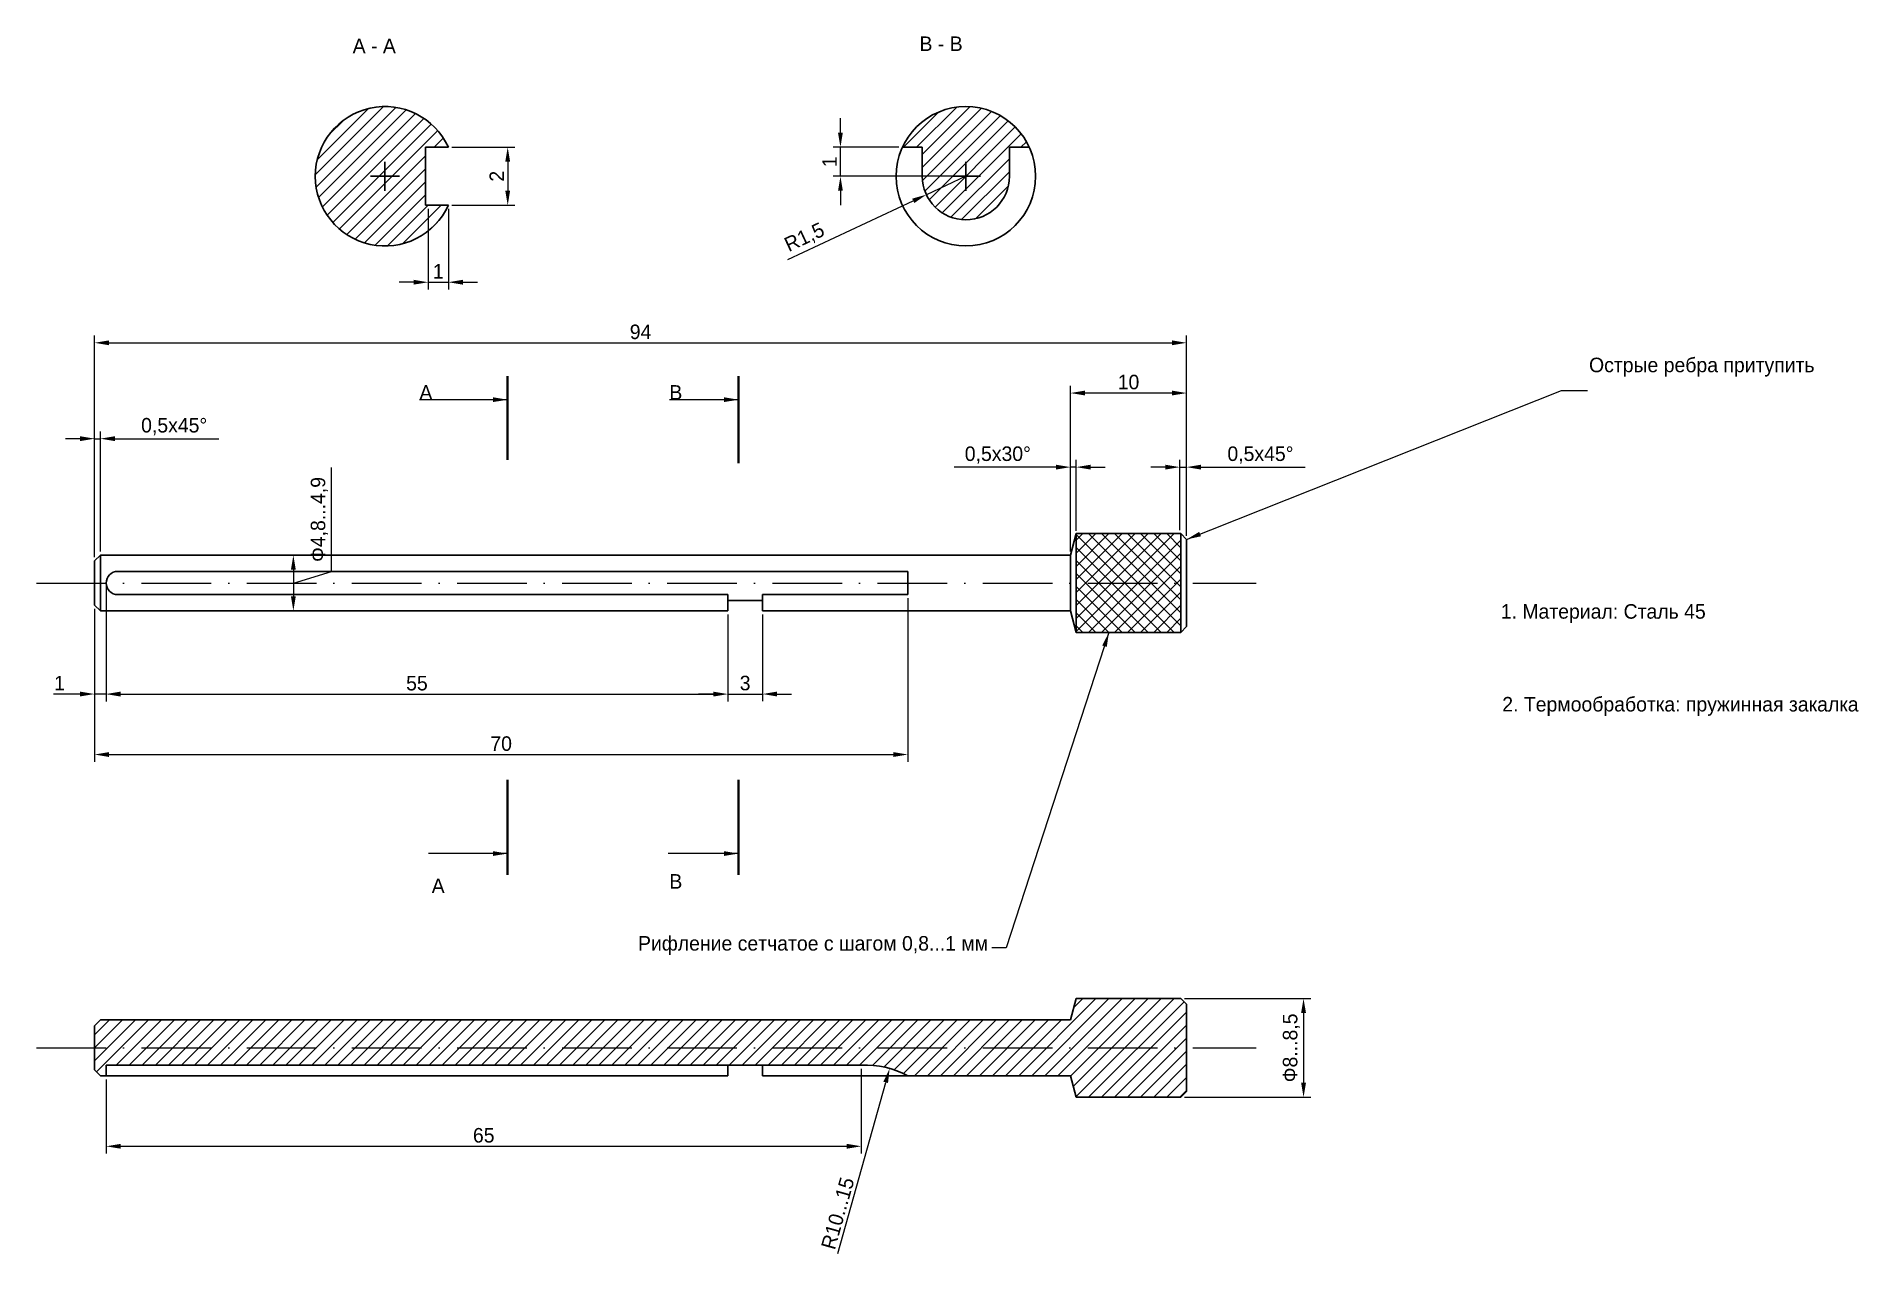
# Model space of a CAD drawing. Header units: millimetres. Extents: x -10 to 304, y -35 to 174.
import ezdxf

# ---------------------------------------------------------------- set-up
doc = ezdxf.new("R2010")
doc.units = ezdxf.units.MM
doc.linetypes.add('ACAD_ISO10W100', pattern=[18, 12, -3, 0, -3])
doc.dimstyles.new('ISO-25', dxfattribs={"dimtxt": 2.5, "dimasz": 2.5, "dimexe": 1.25, "dimexo": 0.625, "dimtad": 1, "dimtxsty": 'Standard', "dimcen": 2.5, "dimadec": 0, "dimazin": 0, "dimtfac": 1, "dimtmove": 0, "dimatfit": 3, "dimfxl": 0, "dimarcsym": 0})

# ---------------------------------------------------------------- blocks, each defined once
blk = doc.blocks.new('*D1')
at = {"color": 0, "lineweight": -2}
for p, q in [((61.53, 155), (72.38, 155)), ((71.13, 152.5), (71.13, 147.5)), ((61.53, 145), (72.38, 145))]:
    blk.add_line(p, q, dxfattribs=at)
at = {"color": 0, "lineweight": 30}
for points in [[(70.71, 152.5), (71.54, 152.5), (71.13, 155)], [(70.71, 147.5), (71.54, 147.5), (71.13, 145)]]:
    blk.add_solid(points, dxfattribs=at)
at = {"layer": 'Defpoints', "color": 0, "lineweight": 30}
for p in [(60.91, 155), (60.91, 145), (71.13, 145)]:
    blk.add_point(p, dxfattribs=at)
at = {"color": 0, "lineweight": 30, "insert": (69.25, 150), "char_height": 2.5, "attachment_point": 5, "rotation": 90}
blk.add_mtext('2', dxfattribs=at)
blk = doc.blocks.new('*D2')
at = {"color": 0, "lineweight": -2}
for p, q in [((57.44, 144.38), (57.44, 130.51)), ((60.91, 144.38), (60.91, 130.51)), ((54.94, 131.76), (52.44, 131.76)), ((57.44, 131.76), (60.91, 131.76)), ((63.41, 131.76), (65.91, 131.76))]:
    blk.add_line(p, q, dxfattribs=at)
at = {"color": 0, "lineweight": 30}
for points in [[(54.94, 132.18), (54.94, 131.35), (57.44, 131.76)], [(63.41, 132.18), (63.41, 131.35), (60.91, 131.76)]]:
    blk.add_solid(points, dxfattribs=at)
at = {"layer": 'Defpoints', "color": 0, "lineweight": 30}
for p in [(57.44, 145), (60.91, 145), (60.91, 131.76)]:
    blk.add_point(p, dxfattribs=at)
at = {"color": 0, "lineweight": 30, "insert": (59.18, 133.64), "char_height": 2.5, "attachment_point": 5}
blk.add_mtext('1', dxfattribs=at)
blk = doc.blocks.new('*D3')
at = {"color": 0, "lineweight": -2}
for p, q in [((128.41, 157.5), (128.41, 160)), ((138.47, 155), (127.16, 155)), ((128.41, 150), (128.41, 155)), ((149.38, 150), (127.16, 150)), ((128.41, 147.5), (128.41, 145))]:
    blk.add_line(p, q, dxfattribs=at)
at = {"color": 0, "lineweight": 30}
for points in [[(127.99, 157.5), (128.82, 157.5), (128.41, 155)], [(127.99, 147.5), (128.82, 147.5), (128.41, 150)]]:
    blk.add_solid(points, dxfattribs=at)
at = {"layer": 'Defpoints', "color": 0, "lineweight": 30}
for p in [(128.41, 155), (139.09, 155), (150, 150)]:
    blk.add_point(p, dxfattribs=at)
at = {"color": 0, "lineweight": 30, "insert": (126.53, 152.5), "char_height": 2.5, "attachment_point": 5, "rotation": 90}
blk.add_mtext('1', dxfattribs=at)
blk = doc.blocks.new('*D4')
at = {"color": 0, "lineweight": -2}
for p, q in [((150, 150), (143.2, 146.83)), ((119.38, 135.7), (140.94, 145.77))]:
    blk.add_line(p, q, dxfattribs=at)
at = {"color": 0, "lineweight": 30}
blk.add_solid([(140.76, 146.15), (141.12, 145.39), (143.2, 146.83)], dxfattribs=at)
at = {"layer": 'Defpoints', "color": 0, "lineweight": 30}
for p in [(150, 150), (143.2, 146.83)]:
    blk.add_point(p, dxfattribs=at)
at = {"color": 0, "lineweight": 30, "insert": (122.28, 139.35), "char_height": 2.5, "attachment_point": 5, "rotation": 25.0373}
blk.add_mtext('R1,5', dxfattribs=at)
blk = doc.blocks.new('*D5')
at = {"color": 0, "lineweight": -2}
for p, q in [((0, 84.42), (0, 122.59)), ((188, 88.12), (188, 122.59)), ((2.5, 121.34), (185.5, 121.34))]:
    blk.add_line(p, q, dxfattribs=at)
at = {"color": 0, "lineweight": 13}
for points in [[(2.5, 121.75), (2.5, 120.92), (0, 121.34)], [(185.5, 121.75), (185.5, 120.92), (188, 121.34)]]:
    blk.add_solid(points, dxfattribs=at)
at = {"layer": 'Defpoints', "color": 0, "lineweight": 13}
for p in [(188, 121.34), (188, 87.5), (0, 83.8)]:
    blk.add_point(p, dxfattribs=at)
at = {"color": 0, "lineweight": 13, "insert": (94, 123.21), "char_height": 2.5, "attachment_point": 5}
blk.add_mtext('94', dxfattribs=at)
blk = doc.blocks.new('*D6')
at = {"color": 0, "lineweight": -2}
for p, q in [((168, 85.42), (168, 113.94)), ((188, 88.12), (188, 113.94)), ((185.5, 112.69), (170.5, 112.69))]:
    blk.add_line(p, q, dxfattribs=at)
at = {"color": 0, "lineweight": 13}
for points in [[(170.5, 113.11), (170.5, 112.28), (168, 112.69)], [(185.5, 113.11), (185.5, 112.28), (188, 112.69)]]:
    blk.add_solid(points, dxfattribs=at)
at = {"layer": 'Defpoints', "color": 0, "lineweight": 13}
for p in [(168, 112.69), (168, 84.8), (188, 87.5)]:
    blk.add_point(p, dxfattribs=at)
at = {"color": 0, "lineweight": 13, "insert": (178, 114.57), "char_height": 2.5, "attachment_point": 5}
blk.add_mtext('10', dxfattribs=at)
blk = doc.blocks.new('*D7')
at = {"color": 0, "lineweight": -2}
for p, q in [((186.82, 89.12), (186.82, 101.19)), ((188, 88.12), (188, 101.19)), ((184.32, 99.94), (181.82, 99.94)), ((186.82, 99.94), (188, 99.94)), ((190.5, 99.94), (208.42, 99.94))]:
    blk.add_line(p, q, dxfattribs=at)
at = {"color": 0, "lineweight": 13}
for points in [[(184.32, 100.36), (184.32, 99.52), (186.82, 99.94)], [(190.5, 100.36), (190.5, 99.52), (188, 99.94)]]:
    blk.add_solid(points, dxfattribs=at)
at = {"layer": 'Defpoints', "color": 0, "lineweight": 13}
for p in [(188, 99.94), (186.82, 88.5), (188, 87.5)]:
    blk.add_point(p, dxfattribs=at)
at = {"color": 0, "lineweight": 13, "insert": (200.71, 102.02), "char_height": 2.5, "attachment_point": 5}
blk.add_mtext('0,5x45°', dxfattribs=at)
blk = doc.blocks.new('*D8')
at = {"color": 0, "lineweight": -2}
for p, q in [((168, 85.42), (168, 101.19)), ((169, 88.99), (169, 101.19)), ((165.5, 99.94), (148, 99.94)), ((169, 99.94), (168, 99.94)), ((171.5, 99.94), (174, 99.94))]:
    blk.add_line(p, q, dxfattribs=at)
at = {"color": 0, "lineweight": 13}
for points in [[(165.5, 100.36), (165.5, 99.52), (168, 99.94)], [(171.5, 100.36), (171.5, 99.52), (169, 99.94)]]:
    blk.add_solid(points, dxfattribs=at)
at = {"layer": 'Defpoints', "color": 0, "lineweight": 13}
for p in [(168, 99.94), (169, 88.36), (168, 84.8)]:
    blk.add_point(p, dxfattribs=at)
at = {"color": 0, "lineweight": 13, "insert": (155.5, 102.02), "char_height": 2.5, "attachment_point": 5}
blk.add_mtext('0,5x30°', dxfattribs=at)
blk = doc.blocks.new('*D9')
at = {"color": 0, "lineweight": -2}
for p, q in [((-2.5, 104.84), (-5, 104.84)), ((0, 84.42), (0, 106.09)), ((0, 104.84), (1, 104.84)), ((1, 85.42), (1, 106.09)), ((3.5, 104.84), (21.42, 104.84))]:
    blk.add_line(p, q, dxfattribs=at)
at = {"color": 0, "lineweight": 13}
for points in [[(-2.5, 105.26), (-2.5, 104.42), (0, 104.84)], [(3.5, 105.26), (3.5, 104.42), (1, 104.84)]]:
    blk.add_solid(points, dxfattribs=at)
at = {"layer": 'Defpoints', "color": 0, "lineweight": 13}
for p in [(1, 104.84), (1, 84.8), (0, 83.8)]:
    blk.add_point(p, dxfattribs=at)
at = {"color": 0, "lineweight": 13, "insert": (13.71, 106.92), "char_height": 2.5, "attachment_point": 5}
blk.add_mtext('0,5x45°', dxfattribs=at)
blk = doc.blocks.new('*D10')
at = {"color": 0, "lineweight": -2}
for p, q in [((2, 79.38), (2, 59.64)), ((0, 75.58), (0, 59.64)), ((-2.5, 60.89), (-7.08, 60.89)), ((2, 60.89), (0, 60.89)), ((4.5, 60.89), (7, 60.89))]:
    blk.add_line(p, q, dxfattribs=at)
at = {"color": 0, "lineweight": 13}
for points in [[(-2.5, 61.31), (-2.5, 60.48), (0, 60.89)], [(4.5, 61.31), (4.5, 60.48), (2, 60.89)]]:
    blk.add_solid(points, dxfattribs=at)
at = {"layer": 'Defpoints', "color": 0, "lineweight": 13}
for p in [(2, 80), (0, 76.2), (0, 60.89)]:
    blk.add_point(p, dxfattribs=at)
at = {"color": 0, "lineweight": 13, "insert": (-6.04, 62.77), "char_height": 2.5, "attachment_point": 5}
blk.add_mtext('1', dxfattribs=at)
blk = doc.blocks.new('*D12')
at = {"color": 0, "lineweight": -2}
for p, q in [((109, 73.95), (109, 59.64)), ((115, 74.58), (115, 59.64)), ((106.5, 60.89), (104, 60.89)), ((109, 60.89), (115, 60.89)), ((117.5, 60.89), (120, 60.89))]:
    blk.add_line(p, q, dxfattribs=at)
at = {"color": 0, "lineweight": 13}
for points in [[(106.5, 61.31), (106.5, 60.48), (109, 60.89)], [(117.5, 61.31), (117.5, 60.48), (115, 60.89)]]:
    blk.add_solid(points, dxfattribs=at)
at = {"layer": 'Defpoints', "color": 0, "lineweight": 13}
for p in [(109, 74.58), (115, 75.2), (115, 60.89)]:
    blk.add_point(p, dxfattribs=at)
at = {"color": 0, "lineweight": 13, "insert": (112, 62.77), "char_height": 2.5, "attachment_point": 5}
blk.add_mtext('3', dxfattribs=at)
blk = doc.blocks.new('*D13')
at = {"color": 0, "lineweight": -2}
for p, q in [((140, 77.38), (140, 49.23)), ((0, 74.95), (0, 49.23)), ((2.5, 50.48), (137.5, 50.48))]:
    blk.add_line(p, q, dxfattribs=at)
at = {"color": 0, "lineweight": 13}
for points in [[(2.5, 50.9), (2.5, 50.06), (0, 50.48)], [(137.5, 50.9), (137.5, 50.06), (140, 50.48)]]:
    blk.add_solid(points, dxfattribs=at)
at = {"layer": 'Defpoints', "color": 0, "lineweight": 13}
for p in [(0, 75.58), (140, 78), (140, 50.48)]:
    blk.add_point(p, dxfattribs=at)
at = {"color": 0, "lineweight": 13, "insert": (70, 52.35), "char_height": 2.5, "attachment_point": 5}
blk.add_mtext('70', dxfattribs=at)
blk = doc.blocks.new('*D14')
at = {"color": 0, "lineweight": -2}
for p, q in [((2, -5.42), (2, -18.19)), ((132, -3.62), (132, -18.19)), ((4.5, -16.94), (129.5, -16.94))]:
    blk.add_line(p, q, dxfattribs=at)
at = {"color": 0, "lineweight": 13}
for points in [[(4.5, -16.52), (4.5, -17.35), (2, -16.94)], [(129.5, -16.52), (129.5, -17.35), (132, -16.94)]]:
    blk.add_solid(points, dxfattribs=at)
at = {"layer": 'Defpoints', "color": 0, "lineweight": 13}
for p in [(132, -3), (2, -4.8), (132, -16.94)]:
    blk.add_point(p, dxfattribs=at)
at = {"color": 0, "lineweight": 13, "insert": (67, -15.06), "char_height": 2.5, "attachment_point": 5}
blk.add_mtext('65', dxfattribs=at)
blk = doc.blocks.new('*D15')
at = {"color": 0, "lineweight": -2}
blk.add_line((127.96, -35.4), (136.2, -5.94), dxfattribs=at)
at = {"color": 0, "lineweight": 13}
blk.add_solid([(135.8, -5.83), (136.6, -6.05), (136.88, -3.53)], dxfattribs=at)
at = {"layer": 'Defpoints', "color": 0, "lineweight": 13}
for p in [(136.88, -3.53), (132.83, -17.98)]:
    blk.add_point(p, dxfattribs=at)
at = {"color": 0, "lineweight": 13, "insert": (127.95, -28.47), "char_height": 2.5, "attachment_point": 5, "rotation": 74.3617}
blk.add_mtext('R10...15', dxfattribs=at)
blk = doc.blocks.new('*D16')
at = {"color": 0, "lineweight": -2}
for p, q in [((187.62, 8.5), (209.38, 8.5)), ((208.13, 6), (208.13, -6)), ((187.62, -8.5), (209.38, -8.5))]:
    blk.add_line(p, q, dxfattribs=at)
at = {"color": 0, "lineweight": 13}
for points in [[(207.71, 6), (208.55, 6), (208.13, 8.5)], [(207.71, -6), (208.55, -6), (208.13, -8.5)]]:
    blk.add_solid(points, dxfattribs=at)
at = {"layer": 'Defpoints', "color": 0, "lineweight": 13}
for p in [(187, 8.5), (187, -8.5), (208.13, -8.5)]:
    blk.add_point(p, dxfattribs=at)
at = {"color": 0, "lineweight": 13, "insert": (206.05, 0), "char_height": 2.5, "attachment_point": 5, "rotation": 90}
blk.add_mtext('Ф8...8,5', dxfattribs=at)
blk = doc.blocks.new('*D17')
at = {"color": 0, "lineweight": -2}
for p, q in [((40.79, 81.97), (40.79, 99.89)), ((1.62, 84.8), (35.48, 84.8)), ((34.23, 82.3), (34.23, 77.7)), ((34.23, 80), (40.79, 81.97)), ((1.62, 75.2), (35.48, 75.2))]:
    blk.add_line(p, q, dxfattribs=at)
at = {"color": 0, "lineweight": 13}
for points in [[(33.81, 82.3), (34.64, 82.3), (34.23, 84.8)], [(33.81, 77.7), (34.64, 77.7), (34.23, 75.2)]]:
    blk.add_solid(points, dxfattribs=at)
at = {"layer": 'Defpoints', "color": 0, "lineweight": 13}
for p in [(1, 84.8), (1, 75.2), (34.23, 75.2)]:
    blk.add_point(p, dxfattribs=at)
at = {"color": 0, "lineweight": 13, "insert": (38.7, 90.93), "char_height": 2.5, "attachment_point": 5, "rotation": 90}
blk.add_mtext('Ф4,8...4,9', dxfattribs=at)
blk = doc.blocks.new('*D20')
at = {"color": 0, "lineweight": -2}
for p, q in [((2, 79.38), (2, 59.62)), ((109, 74.58), (109, 59.62)), ((4.5, 60.87), (106.5, 60.87))]:
    blk.add_line(p, q, dxfattribs=at)
at = {"color": 0, "lineweight": 30}
for points in [[(4.5, 61.29), (4.5, 60.46), (2, 60.87)], [(106.5, 61.29), (106.5, 60.46), (109, 60.87)]]:
    blk.add_solid(points, dxfattribs=at)
at = {"layer": 'Defpoints', "color": 0, "lineweight": 30}
for p in [(2, 80), (109, 75.2), (109, 60.87)]:
    blk.add_point(p, dxfattribs=at)
at = {"color": 0, "lineweight": 30, "insert": (55.5, 62.75), "char_height": 2.5, "attachment_point": 5}
blk.add_mtext('55', dxfattribs=at)

msp = doc.modelspace()

# ---------------------------------------------------------------- hatches: boundary and pattern name
at = {"lineweight": 30}
h = msp.add_hatch(dxfattribs=at)
h.set_pattern_fill('ANSI31', color=256, scale=0.5, style=0)
h.paths.add_polyline_path([(57, 155), (60.909, 155, 4.5817424), (60.909, 145), (57, 145)])
h = msp.add_hatch(dxfattribs=at)
h.set_pattern_fill('ANSI31', color=256, scale=0.5, style=0)
h.paths.add_polyline_path([(157.5, 155), (160.909, 155, 0.6416889), (139.091, 155), (142.5, 155), (142.5, 150, 1), (157.5, 150)])
at = {"lineweight": 9}
h = msp.add_hatch(dxfattribs=at)
h.set_pattern_fill('NET', color=256, scale=0.5, angle=45, style=0)
h.set_pattern_definition([(45, (0, 80), (-1.122532, 1.122532), []), (135, (0, 80), (-1.122532, -1.122532), [])])
h.paths.add_polyline_path([(187, 88.5), (169, 88.5), (169, 80), (187, 80)])
h.paths.add_polyline_path([(187, 80), (169, 80), (169, 71.5), (187, 71.5)])
at = {"lineweight": 30}
h = msp.add_hatch(dxfattribs=at)
h.set_pattern_fill('ANSI31', color=256, scale=0.5, style=0)
h.paths.add_polyline_path([(188, 7.5), (187, 8.5), (169, 8.5), (168, 4.8), (1, 4.8), (0, 3.8), (0, 0), (0, -3.8), (1, -4.8), (2, -4.8), (2, -3), (132, -3, -0.1393194), (140, -4.8), (168, -4.8), (169, -8.5), (187, -8.5), (188, -7.5)])

# ---------------------------------------------------------------- linework, layer by layer
for p, q in [((60.909, 155), (57, 155)), ((57, 155), (57, 145)), ((139.091, 155), (142.5, 155)), ((142.5, 150), (142.5, 155)), ((157.5, 150), (157.5, 155)), ((157.5, 155), (160.909, 155)), ((50, 147.5), (50, 152.5)), ((150, 147.5), (150, 152.5)), ((47.5, 150), (52.5, 150)), ((147.5, 150), (152.5, 150)), ((57, 145), (60.909, 145)), ((168, 84.8), (169, 88.5)), ((169, 88.5), (187, 88.5)), ((169, 88.5), (169, 71.5)), ((187, 88.5), (187, 71.5)), ((187, 88.5), (188, 87.5)), ((0, 83.8), (1, 84.8)), ((1, 84.8), (168, 84.8)), ((1, 84.8), (1, 75.2)), ((168, 75.2), (168, 84.8)), ((188, 87.5), (188, 72.5)), ((0, 80), (0, 83.8)), ((4, 82), (140, 82)), ((140, 82), (140, 78)), ((0, 76.2), (0, 80)), ((1, 75.2), (0, 76.2)), ((109, 78), (4, 78)), ((109, 77), (109, 78)), ((115, 77), (109, 77)), ((115, 77), (109, 77)), ((109, 77), (109, 75.2)), ((140, 78), (115, 78)), ((115, 78), (115, 77)), ((115, 75.2), (115, 77)), ((109, 75.2), (1, 75.2)), ((168, 75.2), (115, 75.2)), ((169, 71.5), (168, 75.2)), ((188, 72.5), (187, 71.5)), ((187, 71.5), (169, 71.5)), ((168, 4.8), (169, 8.5)), ((169, 8.5), (187, 8.5)), ((187, 8.5), (188, 7.5)), ((188, 7.5), (188, -7.5)), ((0, 3.8), (1, 4.8)), ((0, 0), (0, 3.8)), ((1, 4.8), (168, 4.8)), ((0, -3.8), (0, 0)), ((2, -4.8), (2, -3)), ((2, -3), (132, -3)), ((115, -3), (109, -3)), ((109, -3), (109, -4.8)), ((115, -3), (109, -3)), ((115, -4.8), (115, -3)), ((1, -4.8), (0, -3.8)), ((109, -4.8), (1, -4.8)), ((168, -4.8), (115, -4.8)), ((169, -8.5), (168, -4.8)), ((187, -8.5), (169, -8.5)), ((188, -7.5), (187, -8.5))]:
    msp.add_line(p, q, dxfattribs=at)
at = {"lineweight": 40}
for p, q in [((71.106, 111.551), (71.106, 115.581)), ((110.868, 111.551), (110.868, 115.581)), ((71.106, 111.551), (71.106, 101.187)), ((110.868, 111.551), (110.868, 100.611)), ((71.106, 46.107), (71.106, 33.44)), ((110.868, 46.107), (110.868, 33.44)), ((71.106, 33.44), (71.106, 29.794)), ((110.868, 33.44), (110.868, 29.794))]:
    msp.add_line(p, q, dxfattribs=at)
at = {"color": 1, "linetype": 'ACAD_ISO10W100'}
for p, q in [((-10, 80), (200, 80)), ((-10, 0), (200, 0))]:
    msp.add_line(p, q, dxfattribs=at)
at = {"lineweight": 30}
msp.add_circle((150, 150), 12, dxfattribs=at)
for centre, radius, start, end in [((50, 150), 12, 24.62432, 335.37568), ((150, 150), 7.5, 180, 0), ((4, 80), 2, 90, 270), ((132.833, -17.977), 15, 61.4569, 93.18233)]:
    msp.add_arc(centre, radius, start, end, dxfattribs=at)

# ---------------------------------------------------------------- texts
for s, p in [('А - А', (44.439, 171.175)), ('В - В', (142.02, 171.559)), ('Острые ребра притупить', (257.278, 116.277)), ('А', (55.931, 111.551)), ('В', (98.959, 111.551)), ('1. Материал: Сталь 45', (242.079, 73.862)), ('2. Термообработка: пружинная закалка', (242.341, 57.891)), ('А', (58.044, 26.634)), ('В', (98.959, 27.402))]:
    msp.add_text(s, height=2.5, dxfattribs=at).set_placement(p)
at = {"lineweight": 30, "insert": (153.827, 15.988), "char_height": 2.5, "width": 152.31896, "attachment_point": 9}
msp.add_mtext('Рифление сетчатое с шагом 0,8...1 мм', dxfattribs=at)

# ---------------------------------------------------------------- dimensions: what is measured, and where the dimension line sits
at = {"lineweight": 30}
for base, p1, p2, text, picture, middle in [((128.406, 155), (150, 150), (139.091, 155), '1', '*D3', (126.531, 152.5)), ((71.127, 145), (60.909, 155), (60.909, 145), '2', '*D1', (69.252, 150))]:
    dim = msp.add_linear_dim(base=base, p1=p1, p2=p2, angle=90, text=text, dimstyle='ISO-25', dxfattribs=at)
    dim.commit()
    dim.dimension.update_dxf_attribs({"geometry": picture, "text_midpoint": middle})
dim = msp.add_radius_dim(center=(150, 150), mpoint=(143.205, 146.826), text='R1,5', dimstyle='ISO-25', dxfattribs=at)
dim.commit()
dim.dimension.update_dxf_attribs({"geometry": '*D4', "text_midpoint": (123.157, 137.462), "dimtype": 164})
dim = msp.add_linear_dim(base=(60.909, 131.762), p1=(57.443, 145), p2=(60.909, 145), text='1', dimstyle='ISO-25', dxfattribs=at)
dim.commit()
dim.dimension.update_dxf_attribs({"geometry": '*D2', "text_midpoint": (59.176, 133.637)})
at = {"lineweight": 13}
for base, p1, p2, text, picture, middle in [((188, 121.338), (0, 83.8), (188, 87.5), '94', '*D5', (94, 123.213)), ((168, 112.694), (188, 87.5), (168, 84.8), '10', '*D6', (178, 114.569)), ((1, 104.841), (0, 83.8), (1, 84.8), '0,5x45°', '*D9', (13.708, 106.925)), ((168, 99.939), (169, 88.36), (168, 84.8), '0,5x30°', '*D8', (155.5, 102.022)), ((188, 99.939), (186.821, 88.5), (188, 87.5), '0,5x45°', '*D7', (200.708, 102.022)), ((0, 60.892), (2, 80), (0, 76.2), '1', '*D10', (-6.042, 62.767)), ((140, 50.479), (0, 75.575), (140, 78), '70', '*D13', (70, 52.354)), ((115, 60.892), (109, 74.575), (115, 75.2), '3', '*D12', (112, 62.767)), ((132, -16.935), (2, -4.8), (132, -3), '65', '*D14', (67, -15.06))]:
    dim = msp.add_linear_dim(base=base, p1=p1, p2=p2, text=text, dimstyle='ISO-25', dxfattribs=at)
    dim.commit()
    dim.dimension.update_dxf_attribs({"geometry": picture, "text_midpoint": middle})
for base, p1, p2, text, picture, middle in [((34.225, 75.2), (1, 84.8), (1, 75.2), 'Ф4,8...4,9', '*D17', (38.704, 82.594)), ((208.129, -8.5), (187, 8.5), (187, -8.5), 'Ф8...8,5', '*D16', (206.045, 0))]:
    dim = msp.add_linear_dim(base=base, p1=p1, p2=p2, angle=90, text=text, dimstyle='ISO-25', override={"dimtmove": 1}, dxfattribs=at)
    dim.commit()
    dim.dimension.update_dxf_attribs({"geometry": picture, "text_midpoint": middle})
at = {"lineweight": 30}
dim = msp.add_linear_dim(base=(109, 60.872), p1=(2, 80), p2=(109, 75.2), text='55', dimstyle='ISO-25', override={"dimtmove": 1}, dxfattribs=at)
dim.commit()
dim.dimension.update_dxf_attribs({"geometry": '*D20', "text_midpoint": (55.5, 62.747)})
at = {"lineweight": 13}
dim = msp.add_radius_dim(center=(132.833, -17.977), mpoint=(136.876, -3.532), text='R10...15', dimstyle='ISO-25', override={"dimtmove": 1}, dxfattribs=at)
dim.commit()
dim.dimension.update_dxf_attribs({"geometry": '*D15', "text_midpoint": (129.754, -28.976), "dimtype": 164})

# ---------------------------------------------------------------- leaders
at = {"lineweight": 30}
for points in [[(188, 87.5), (252.561, 113.135), (257.016, 113.135)], [(71.106, 111.551), (55.931, 111.551)], [(110.868, 111.551), (98.959, 111.551)], [(71.106, 33.44), (57.468, 33.44)], [(110.868, 33.44), (98.767, 33.44)]]:
    msp.add_leader(points, dimstyle='ISO-25', override={"dimgap": 0.625, "dimtad": 0, "dimtmove": 1}, dxfattribs=at)
at = {"lineweight": 30, "annotation_type": 0, "has_hookline": 1, "hookline_direction": 1, "text_width": 80.833}
msp.add_leader([(174.635, 71.5), (156.952, 17.238), (154.452, 17.238)], dimstyle='ISO-25', override={"dimgap": 0.625, "dimtad": 0, "dimtmove": 1}, dxfattribs=at)

doc.saveas('drawing.dxf')
